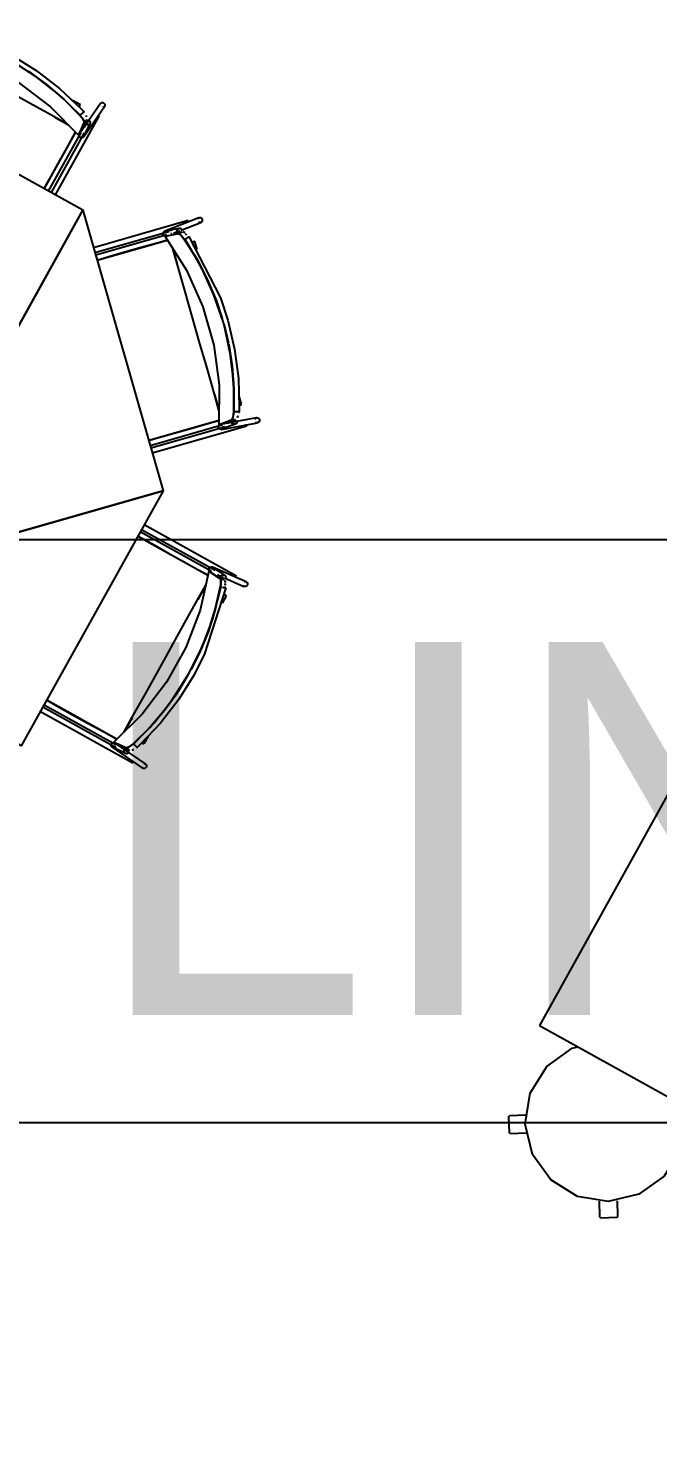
# Model space of a CAD drawing. Header units: metres. Extents: x 2.3 to 42.8, y 0.9 to 31.9.
# Drawn here: x 32.939 to 33.479, y 26.284 to 27.489 of the extents above; entities that cross this region are included whole.
import ezdxf

# ---------------------------------------------------------------- set-up
doc = ezdxf.new("R2010")
doc.units = ezdxf.units.M
for name, color, linetype in [('ARREDI', 9, 'Continuous'), ('PARETI_STRUTTURE', 7, 'Continuous'), ('PORTE_SCALE', 2, 'Continuous'), ('WAYFINDING_RIQUADRI', 7, 'Continuous'), ('WAYFINDING_TESTI', 7, 'Continuous')]:
    doc.layers.add(name, color=color, linetype=linetype)

msp = doc.modelspace()

# ---------------------------------------------------------------- linework, layer by layer
at = {"layer": 'ARREDI'}
for points in [[(32.8488, 27.4888), (32.8464, 27.4892), (32.8441, 27.4893), (32.8424, 27.4891), (32.8416, 27.4888), (32.8383, 27.4839), (32.835, 27.479), (32.8684, 27.4714), (32.9004, 27.4592), (32.9304, 27.4426), (32.9577, 27.4218), (32.9818, 27.3975), (32.9842, 27.4029), (32.9866, 27.4083)], [(32.9726, 27.4065), (32.9605, 27.4133), (32.9404, 27.4245), (32.9202, 27.4357), (32.9, 27.4469), (32.8798, 27.4581), (32.8597, 27.4693), (32.8472, 27.4762)], [(32.9827, 27.4145), (32.9691, 27.4283), (32.9543, 27.441), (32.9388, 27.4523)], [(32.9388, 27.4522), (32.9543, 27.4409), (32.9691, 27.4283), (32.9828, 27.4144)], [(32.9823, 27.4214), (32.9827, 27.4221), (32.983, 27.4226), (32.9833, 27.4231), (32.9834, 27.4233)], [(33.0001, 27.4233), (33.0002, 27.4241), (33.0005, 27.4245), (33.0005, 27.4245), (33.0006, 27.4247), (33.0012, 27.4252), (33.0019, 27.4254)], [(33.0019, 27.4254), (33.0027, 27.4254), (33.0033, 27.4251), (33.0039, 27.4246), (33.0043, 27.424), (33.0044, 27.4232), (33.0043, 27.4225), (33.004, 27.422), (33.004, 27.422), (33.0039, 27.4218), (33.0033, 27.4214), (33.0026, 27.4211)], [(32.9608, 27.4131), (32.9726, 27.4065)], [(32.9866, 27.4083), (32.9865, 27.4092), (32.9857, 27.4107), (32.9844, 27.4125), (32.9828, 27.4144)], [(32.9828, 27.4144), (32.9845, 27.4125), (32.9858, 27.4106), (32.9865, 27.4091), (32.9866, 27.4083)], [(32.9842, 27.4154), (32.9838, 27.415), (32.9834, 27.4147), (32.9832, 27.4145)], [(32.9863, 27.4172), (32.9864, 27.4174), (32.9865, 27.4174), (32.9864, 27.4174), (32.9862, 27.4172), (32.9858, 27.4169), (32.9853, 27.4164), (32.9848, 27.4159), (32.9842, 27.4154)], [(32.9896, 27.4108), (32.9872, 27.4053), (32.9866, 27.404)], [(32.9899, 27.4063), (32.9891, 27.4063), (32.9884, 27.4066), (32.9878, 27.4071), (32.9875, 27.4078), (32.9873, 27.4085), (32.9875, 27.4092), (32.9875, 27.4093), (32.9879, 27.4098), (32.9884, 27.4103), (32.9891, 27.4105)], [(32.988, 27.4142), (32.9887, 27.4131)], [(32.9887, 27.4131), (32.988, 27.4141)], [(32.9906, 27.4102), (32.9912, 27.4097), (32.9916, 27.4091), (32.9917, 27.4084), (32.9917, 27.4083), (32.9915, 27.4077), (32.9915, 27.4075), (32.9911, 27.407), (32.9906, 27.4066), (32.9899, 27.4063)], [(32.9988, 27.414), (32.9982, 27.4144)], [(32.9995, 27.4136), (32.9995, 27.4136), (32.9995, 27.4136), (32.9992, 27.4138), (32.9988, 27.4141)], [(32.9524, 27.3515), (32.9582, 27.3621), (32.9657, 27.3755), (32.9731, 27.3888), (32.9793, 27.4)], [(32.9841, 27.3994), (32.9818, 27.3975)], [(32.9818, 27.3975), (32.9841, 27.3994)], [(32.9848, 27.3952), (32.984, 27.3952), (32.9833, 27.3955), (32.9827, 27.396), (32.9824, 27.3966), (32.9823, 27.3974)], [(32.9855, 27.3991), (32.9861, 27.3986), (32.9865, 27.398), (32.9866, 27.3973), (32.9864, 27.3965), (32.9862, 27.3961), (32.9862, 27.3961), (32.9861, 27.3959), (32.9855, 27.3954), (32.9848, 27.3952)], [(33.0761, 27.3232), (33.0759, 27.3237), (33.0759, 27.3239), (33.0758, 27.324), (33.0758, 27.324)], [(33.0763, 27.3225), (33.0761, 27.3231)], [(33.0839, 27.3252), (33.0842, 27.3259), (33.0848, 27.3263), (33.085, 27.3264), (33.0851, 27.3265), (33.0855, 27.3266), (33.0863, 27.3266), (33.087, 27.3263), (33.0875, 27.3258), (33.0879, 27.3251), (33.088, 27.3244), (33.0878, 27.3236)], [(33.0878, 27.3236), (33.0875, 27.323), (33.0869, 27.3225), (33.0866, 27.3224), (33.0866, 27.3224), (33.0862, 27.3223), (33.0854, 27.3223), (33.0847, 27.3226)], [(33.0568, 27.3108), (33.0561, 27.3108), (33.0554, 27.3111), (33.0548, 27.3116), (33.0545, 27.3123), (33.0544, 27.313), (33.0545, 27.3138)], [(33.0545, 27.3138), (33.0549, 27.3144), (33.0555, 27.3149), (33.0557, 27.315), (33.0557, 27.315), (33.0562, 27.3151), (33.057, 27.3151), (33.0577, 27.3148), (33.0582, 27.3143)], [(33.0728, 27.3075), (33.0714, 27.3095), (33.0698, 27.3112), (33.0685, 27.3123), (33.0677, 27.3126), (33.0619, 27.3115), (33.0561, 27.3103), (33.0744, 27.2814), (33.0884, 27.2501), (33.0978, 27.2171), (33.1025, 27.1832), (33.1022, 27.149), (33.1078, 27.1511), (33.1133, 27.1532)], [(33.0561, 27.3103), (33.0579, 27.3117)], [(33.0609, 27.313), (33.0618, 27.3132)], [(33.0634, 27.3135), (33.065, 27.3138), (33.0692, 27.3146)], [(33.0704, 27.3146), (33.0701, 27.3139), (33.0695, 27.3135), (33.0689, 27.3133), (33.0688, 27.3132), (33.0681, 27.3133), (33.0674, 27.3136), (33.0668, 27.3141), (33.0665, 27.3147), (33.0664, 27.3155), (33.0665, 27.3162)], [(33.0665, 27.3162), (33.0669, 27.3168), (33.0675, 27.3173), (33.0681, 27.3175), (33.0682, 27.3175), (33.0689, 27.3175), (33.0689, 27.3175), (33.0696, 27.3172), (33.0702, 27.3167), (33.0705, 27.316), (33.0706, 27.3153)], [(33.0677, 27.3126), (33.0685, 27.3123), (33.0698, 27.3112), (33.0713, 27.3096), (33.0728, 27.3075)], [(33.0716, 27.3146), (33.0729, 27.3135)], [(33.0729, 27.3136), (33.0716, 27.3146)], [(33.0735, 27.3128), (33.0744, 27.3118)], [(33.0744, 27.3119), (33.0735, 27.3128)], [(33.058, 27.3073), (33.048, 27.3045), (33.0355, 27.3009), (33.0231, 27.2974), (33.0107, 27.2938), (32.9982, 27.2902)], [(33.0627, 27.2998), (33.0665, 27.2864)], [(33.1023, 27.1614), (33.0984, 27.1752), (33.0921, 27.1973), (33.0857, 27.2195), (33.0793, 27.2417), (33.073, 27.2639), (33.0667, 27.286), (33.0627, 27.2998)], [(33.0728, 27.3075), (33.0832, 27.2911), (33.0922, 27.2738), (33.0998, 27.2558), (33.1051, 27.24)], [(33.105, 27.24), (33.0998, 27.2558), (33.0923, 27.2737), (33.0833, 27.291), (33.0729, 27.3074)], [(33.073, 27.3079), (33.0732, 27.308), (33.0736, 27.3083), (33.0741, 27.3087)], [(33.0741, 27.3087), (33.0747, 27.3091), (33.0753, 27.3095), (33.0759, 27.3099), (33.0763, 27.3102), (33.0765, 27.3104)], [(33.0759, 27.3098), (33.0757, 27.3101)], [(33.0765, 27.3104), (33.0765, 27.3104)], [(33.0816, 27.3061), (33.0814, 27.306), (33.0809, 27.3059), (33.0803, 27.3057), (33.0795, 27.3055)], [(33.1066, 27.2346), (33.1104, 27.2187)], [(33.1104, 27.2187), (33.1066, 27.2345)], [(33.115, 27.1603), (33.1151, 27.1798), (33.1136, 27.1992), (33.1106, 27.2181)], [(33.1106, 27.2181), (33.1136, 27.1991), (33.1151, 27.1796), (33.115, 27.1602)], [(33.0985, 27.1748), (33.1023, 27.1614)], [(33.1196, 27.1655), (33.1203, 27.1657), (33.1209, 27.1659), (33.1214, 27.166), (33.1216, 27.166)], [(33.1217, 27.1661), (33.1216, 27.1661)], [(33.1133, 27.1532), (33.1138, 27.1539), (33.1144, 27.1555), (33.1148, 27.1577), (33.115, 27.1602)], [(33.115, 27.1602), (33.1147, 27.1576), (33.1143, 27.1554), (33.1138, 27.1538), (33.1133, 27.1531)], [(33.1167, 27.1599), (33.116, 27.1599), (33.1156, 27.1599), (33.1153, 27.16)], [(33.1194, 27.1597), (33.1196, 27.1597), (33.1196, 27.1597), (33.1196, 27.1597), (33.1193, 27.1597), (33.1188, 27.1598), (33.1181, 27.1598), (33.1174, 27.1598), (33.1167, 27.1599)], [(33.1184, 27.1564), (33.1182, 27.1551)], [(33.1182, 27.1551), (33.1184, 27.1563)], [(33.133, 27.1537), (33.1335, 27.1543), (33.1341, 27.1547), (33.1346, 27.1548), (33.1346, 27.1548), (33.1348, 27.1549), (33.1356, 27.1548), (33.1362, 27.1544)], [(33.1362, 27.1545), (33.1367, 27.1539), (33.137, 27.1532), (33.1371, 27.1525), (33.1369, 27.1517), (33.1364, 27.1511), (33.1358, 27.1507), (33.1353, 27.1506), (33.1351, 27.1505), (33.1344, 27.1506), (33.1337, 27.151)], [(33.0421, 27.1353), (33.0459, 27.1364), (33.0606, 27.1406), (33.0753, 27.1448), (33.09, 27.149), (33.1023, 27.1525)], [(33.1027, 27.1452), (33.1022, 27.1458), (33.1019, 27.1464), (33.1019, 27.1472), (33.1021, 27.1479), (33.1025, 27.1485)], [(33.1052, 27.1487), (33.1022, 27.149)], [(33.1022, 27.149), (33.1052, 27.1487)], [(33.1061, 27.1475), (33.1061, 27.1467), (33.1059, 27.146), (33.1055, 27.1454), (33.1049, 27.145), (33.1044, 27.1448), (33.1044, 27.1448), (33.1041, 27.1448), (33.1034, 27.1449), (33.1027, 27.1452)], [(33.1171, 27.1528), (33.1116, 27.1507), (33.1103, 27.1502)], [(33.1142, 27.1495), (33.1137, 27.15), (33.1134, 27.1507), (33.1133, 27.1515), (33.1135, 27.1522), (33.1139, 27.1528), (33.114, 27.1528), (33.1146, 27.1532), (33.1147, 27.1532), (33.1153, 27.1534), (33.116, 27.1533)], [(33.1172, 27.1524), (33.1175, 27.1517), (33.1176, 27.151), (33.1174, 27.1502), (33.1169, 27.1496), (33.1169, 27.1496), (33.1163, 27.1492), (33.1162, 27.1492), (33.1156, 27.1491), (33.1149, 27.1492), (33.1142, 27.1495)], [(33.126, 27.1486), (33.1258, 27.1493)], [(33.1262, 27.1479), (33.1261, 27.1481), (33.126, 27.1486)], [(33.1262, 27.1478), (33.1262, 27.1478)], [(33.0928, 27.0197), (33.0837, 27.0247), (33.0724, 27.031), (33.0611, 27.0373), (33.0498, 27.0436), (33.0385, 27.0499), (33.0326, 27.0531)], [(33.1034, 27.0093), (33.1038, 27.0117), (33.1039, 27.014), (33.1038, 27.0157), (33.1034, 27.0165), (33.0985, 27.0198), (33.0936, 27.0231), (33.0861, 26.9897), (33.0738, 26.9577), (33.0572, 26.9278), (33.0365, 26.9005), (33.0121, 26.8764), (33.0175, 26.874), (33.0229, 26.8716)], [(33.0945, 27.023), (33.0939, 27.0235), (33.0937, 27.0242), (33.0936, 27.0249), (33.0939, 27.0257), (33.0943, 27.0263), (33.0949, 27.0267)], [(33.0936, 27.0231), (33.0959, 27.0228)], [(33.0949, 27.0267), (33.0956, 27.0269), (33.0964, 27.0268), (33.0966, 27.0267), (33.0966, 27.0267), (33.097, 27.0264), (33.0976, 27.0259), (33.0979, 27.0252), (33.0979, 27.0244)], [(33.021, 26.8851), (33.0279, 26.8977), (33.0391, 26.9178), (33.0503, 26.938), (33.0615, 26.9582), (33.0727, 26.9784), (33.0839, 26.9985), (33.0909, 27.011)], [(33.1034, 27.0093), (33.0991, 26.9903), (33.0933, 26.9717), (33.086, 26.9537), (33.0784, 26.9388)], [(33.0785, 26.9388), (33.0859, 26.9536), (33.0933, 26.9717), (33.0991, 26.9902), (33.1034, 27.0092)], [(33.0909, 27.011), (33.0841, 26.9988)], [(33.101, 27.0202), (33.1023, 27.0193), (33.1059, 27.0169)], [(33.1034, 27.0166), (33.1038, 27.0158), (33.1039, 27.0141), (33.1038, 27.0119), (33.1035, 27.0093)], [(33.1067, 27.016), (33.106, 27.0158), (33.1053, 27.0159), (33.1048, 27.0161), (33.1046, 27.0162), (33.1041, 27.0168), (33.1039, 27.0174), (33.1038, 27.0182), (33.1041, 27.0189), (33.1045, 27.0195), (33.1051, 27.0199)], [(33.1039, 27.0095), (33.1041, 27.0094), (33.1045, 27.0093), (33.1052, 27.0092)], [(33.1051, 27.0199), (33.1059, 27.0201), (33.1066, 27.02), (33.1071, 27.0198), (33.1073, 27.0197), (33.1077, 27.0192), (33.1078, 27.0191), (33.108, 27.0185), (33.1081, 27.0177), (33.1078, 27.017), (33.1074, 27.0164)], [(33.1059, 27.0091), (33.1066, 27.009), (33.1073, 27.0089)], [(33.1074, 27.0099), (33.1073, 27.0089)], [(33.1073, 27.0089), (33.1074, 27.0099)], [(33.1076, 27.0152), (33.1077, 27.0135)], [(33.1077, 27.0136), (33.1076, 27.0152)], [(33.1076, 27.0113), (33.1077, 27.0126)], [(33.1077, 27.0124), (33.1076, 27.0112)], [(33.1165, 27.0175), (33.1168, 27.0181)], [(33.1168, 27.0181), (33.117, 27.0185), (33.1172, 27.0188)], [(33.1172, 27.0188), (33.1172, 27.0188)], [(33.1254, 27.0101), (33.1247, 27.0099), (33.124, 27.01), (33.1238, 27.0101), (33.1237, 27.0101), (33.1233, 27.0103), (33.1228, 27.0109)], [(33.1238, 27.0141), (33.1245, 27.0142), (33.1252, 27.0142), (33.1255, 27.0141), (33.1255, 27.0141), (33.1259, 27.0138), (33.1264, 27.0133), (33.1267, 27.0126), (33.1267, 27.0118), (33.1265, 27.0111), (33.1261, 27.0105), (33.1254, 27.0101)], [(33.1086, 27.0021), (33.1084, 27.0022), (33.108, 27.0025), (33.1074, 27.0028), (33.1067, 27.0031)], [(33.1078, 27.0088), (33.1081, 27.0087), (33.1081, 27.0087), (33.1081, 27.0087)], [(33.0672, 26.9199), (33.0757, 26.9339)], [(33.0757, 26.9339), (33.0672, 26.9199)], [(33.0669, 26.9194), (33.0556, 26.9038), (33.0429, 26.889), (33.0291, 26.8753)], [(33.0292, 26.8754), (33.043, 26.8891), (33.0556, 26.9039), (33.0669, 26.9194)], [(32.9545, 26.9123), (32.9634, 26.9074), (32.9767, 26.8999), (32.9901, 26.8925), (33.0035, 26.8851), (33.0146, 26.8789)], [(33.0277, 26.8973), (33.0209, 26.8851)], [(33.0141, 26.8741), (33.0121, 26.8764)], [(33.0121, 26.8764), (33.0141, 26.8741)], [(33.0098, 26.8734), (33.0098, 26.8742), (33.0101, 26.8749), (33.0106, 26.8754), (33.0113, 26.8758), (33.012, 26.8759)], [(33.0138, 26.8726), (33.0133, 26.8721), (33.0126, 26.8717), (33.0119, 26.8716), (33.0112, 26.8717), (33.0107, 26.872), (33.0107, 26.872), (33.0105, 26.8721), (33.0101, 26.8727), (33.0098, 26.8734)], [(33.0254, 26.8686), (33.02, 26.871), (33.0187, 26.8716)], [(33.021, 26.8683), (33.021, 26.8691), (33.0213, 26.8698), (33.0217, 26.8703), (33.0224, 26.8707), (33.0231, 26.8708), (33.0238, 26.8707), (33.024, 26.8706), (33.0244, 26.8703), (33.0249, 26.8697), (33.0251, 26.869)], [(33.0249, 26.8676), (33.0244, 26.867), (33.0237, 26.8666), (33.023, 26.8665), (33.0229, 26.8665), (33.0223, 26.8666), (33.0221, 26.8667), (33.0217, 26.867), (33.0212, 26.8676), (33.021, 26.8683)], [(33.0229, 26.8716), (33.0238, 26.8717), (33.0253, 26.8725), (33.0272, 26.8738), (33.0291, 26.8753)], [(33.0291, 26.8753), (33.0271, 26.8737), (33.0252, 26.8724), (33.0238, 26.8717), (33.0229, 26.8715)], [(33.0277, 26.8694), (33.0288, 26.8702)], [(33.0288, 26.8702), (33.0278, 26.8695)], [(33.03, 26.8739), (33.0296, 26.8744), (33.0293, 26.8748), (33.0292, 26.8749)], [(33.0319, 26.8719), (33.032, 26.8717), (33.032, 26.8717), (33.032, 26.8718), (33.0318, 26.872), (33.0315, 26.8723), (33.031, 26.8728), (33.0305, 26.8734), (33.0301, 26.8739)], [(33.0361, 26.8758), (33.0367, 26.8755), (33.0373, 26.8751), (33.0377, 26.8749), (33.0379, 26.8748)], [(33.0283, 26.8586), (33.0283, 26.8586), (33.0283, 26.8587), (33.0284, 26.8589), (33.0287, 26.8594)], [(33.0287, 26.8594), (33.029, 26.86)], [(33.04, 26.8563), (33.04, 26.8555), (33.0397, 26.8548), (33.0392, 26.8543), (33.0386, 26.8539), (33.0379, 26.8538), (33.0371, 26.8539), (33.0367, 26.8541), (33.0367, 26.8541), (33.0365, 26.8543), (33.036, 26.8549), (33.0358, 26.8556)], [(33.038, 26.8581), (33.0387, 26.8579), (33.0391, 26.8577), (33.0391, 26.8577), (33.0393, 26.8576), (33.0398, 26.857), (33.04, 26.8563)], [(33.4363, 26.4821), (33.4098, 26.4864), (33.3869, 26.5006), (33.3712, 26.5224), (33.365, 26.5486), (33.3694, 26.5751), (33.3835, 26.598), (33.4053, 26.6137), (33.4104, 26.6149)], [(33.5, 26.5652), (33.5028, 26.5534), (33.4985, 26.5269), (33.4843, 26.504), (33.4625, 26.4883), (33.4363, 26.4821)], [(33.3511, 26.5552), (33.3518, 26.556)], [(33.3516, 26.541), (33.3511, 26.5552)], [(33.3518, 26.556), (33.3652, 26.5565)], [(33.3524, 26.5402), (33.3516, 26.541)], [(33.3658, 26.5407), (33.3524, 26.5402)], [(33.4284, 26.4823), (33.4289, 26.4689)], [(33.4446, 26.4694), (33.4442, 26.4828)], [(33.4289, 26.4689), (33.4297, 26.4681)], [(33.4297, 26.4681), (33.4439, 26.4686)], [(33.4439, 26.4686), (33.4446, 26.4694)]]:
    msp.add_lwpolyline(points, dxfattribs=at)
for points in [[(32.7664, 27.4548), (32.9855, 27.3332), (32.8638, 27.1141)], [(32.9855, 27.3331), (33.0544, 27.0922), (32.8135, 27.0233)], [(33.0544, 27.0922), (32.9327, 26.8732), (32.7137, 26.9948)], [(33.3773, 26.6333), (34.0073, 26.2835), (34.1529, 26.5458), (33.523, 26.8956)]]:
    msp.add_lwpolyline(points, close=True, dxfattribs=at)
at = {"layer": 'PARETI_STRUTTURE'}
for points in [[(32.9832, 27.4145), (32.9652, 27.432), (32.9455, 27.4475), (32.9244, 27.4611), (32.9219, 27.4625)], [(32.924, 27.4663), (32.9454, 27.4529), (32.9655, 27.4375), (32.9839, 27.4201), (32.9865, 27.4174)], [(32.9834, 27.4233), (32.9767, 27.427)], [(33.0005, 27.4245), (32.9826, 27.3985)], [(32.9862, 27.3961), (33.004, 27.422)], [(32.9621, 27.3461), (32.9995, 27.4136)], [(32.9825, 27.3987), (32.9826, 27.3989), (32.9826, 27.399), (32.9827, 27.3991), (32.9827, 27.3992), (32.9828, 27.3993), (32.9829, 27.3994), (32.9829, 27.3996), (32.983, 27.3997), (32.983, 27.3998), (32.9831, 27.3999), (32.9831, 27.4), (32.9832, 27.4002), (32.9833, 27.4003), (32.9833, 27.4004), (32.9834, 27.4005), (32.9834, 27.4006), (32.9835, 27.4008), (32.9835, 27.4009), (32.9836, 27.401), (32.9837, 27.4011), (32.9837, 27.4012), (32.9838, 27.4014), (32.9838, 27.4015), (32.9839, 27.4016), (32.9839, 27.4017), (32.984, 27.4018), (32.984, 27.4019), (32.9841, 27.4021), (32.9842, 27.4022), (32.9842, 27.4023), (32.9843, 27.4024), (32.9843, 27.4025), (32.9844, 27.4027), (32.9844, 27.4028), (32.9845, 27.4029), (32.9846, 27.403), (32.9846, 27.4031), (32.9847, 27.4032), (32.9847, 27.4034), (32.9848, 27.4035), (32.9848, 27.4036), (32.9849, 27.4037), (32.9849, 27.4038), (32.985, 27.404), (32.9851, 27.4041), (32.9851, 27.4042), (32.9852, 27.4043), (32.9852, 27.4044), (32.9853, 27.4045), (32.9853, 27.4047), (32.9854, 27.4048), (32.9854, 27.4049), (32.9855, 27.405), (32.9856, 27.4051), (32.9856, 27.4053), (32.9857, 27.4054), (32.9857, 27.4055), (32.9858, 27.4056), (32.9858, 27.4057), (32.9859, 27.4059), (32.986, 27.406), (32.986, 27.4061), (32.9861, 27.4062), (32.9861, 27.4063), (32.9862, 27.4064), (32.9862, 27.4066), (32.9863, 27.4067), (32.9863, 27.4068), (32.9864, 27.4069), (32.9865, 27.407), (32.9865, 27.4072), (32.9866, 27.4073), (32.9866, 27.4074), (32.9867, 27.4075), (32.9867, 27.4076), (32.9868, 27.4078), (32.9868, 27.4079), (32.9869, 27.408), (32.987, 27.4081), (32.987, 27.4082), (32.9871, 27.4083), (32.9871, 27.4085), (32.9872, 27.4086), (32.9872, 27.4087), (32.9873, 27.4088), (32.9874, 27.4089), (32.9874, 27.4091), (32.9875, 27.4092), (32.9875, 27.4093), (32.9875, 27.4093)], [(32.9915, 27.4075), (32.9864, 27.3969)], [(32.9793, 27.4), (32.9523, 27.3516)], [(32.9561, 27.3494), (32.9837, 27.3991)], [(32.9852, 27.3967), (32.9583, 27.3482)], [(32.9867, 27.3995), (32.9853, 27.3969)], [(32.9872, 27.4054), (32.9878, 27.4065)], [(33.0758, 27.324), (32.9947, 27.3008)], [(33.0851, 27.3264), (33.0557, 27.315)], [(32.9959, 27.2966), (33.0592, 27.3147)], [(33.0575, 27.3117), (32.9966, 27.2943)], [(33.0573, 27.3109), (33.0583, 27.3113)], [(33.0689, 27.3133), (33.0575, 27.3108)], [(33.0642, 27.3136), (33.0689, 27.3155)], [(33.0668, 27.3143), (33.065, 27.3138)], [(33.0697, 27.3158), (33.0866, 27.3224)], [(32.9978, 27.2901), (33.058, 27.3073)], [(33.1058, 27.2373), (33.0977, 27.261), (33.0873, 27.2838), (33.0746, 27.3054), (33.073, 27.3079)], [(33.0765, 27.3104), (33.1037, 27.2577), (33.11, 27.2385)], [(33.0836, 27.2992), (33.0816, 27.3061)], [(33.11, 27.2385), (33.1157, 27.2138), (33.119, 27.1888), (33.1197, 27.1635), (33.1196, 27.1597)], [(33.1153, 27.16), (33.1149, 27.1851), (33.112, 27.21), (33.1066, 27.2345), (33.1058, 27.2373)], [(33.1217, 27.1661), (33.1196, 27.1734)], [(33.1346, 27.1548), (33.1036, 27.1491)], [(33.1023, 27.1525), (33.0421, 27.1353)], [(33.0432, 27.1311), (33.1047, 27.1487)], [(33.1041, 27.146), (33.0439, 27.1288)], [(33.0451, 27.1246), (33.1262, 27.1478)], [(33.1037, 27.1493), (33.1038, 27.1493), (33.1039, 27.1494), (33.104, 27.1494), (33.1042, 27.1495), (33.1043, 27.1495), (33.1044, 27.1496), (33.1045, 27.1496), (33.1047, 27.1497), (33.1048, 27.1497), (33.1049, 27.1497), (33.105, 27.1498), (33.1052, 27.1498), (33.1053, 27.1499), (33.1054, 27.1499), (33.1055, 27.15), (33.1056, 27.15), (33.1058, 27.1501), (33.1059, 27.1501), (33.106, 27.1501), (33.1061, 27.1502), (33.1063, 27.1502), (33.1064, 27.1503), (33.1065, 27.1503), (33.1066, 27.1504), (33.1068, 27.1504), (33.1069, 27.1505), (33.107, 27.1505), (33.1071, 27.1505), (33.1073, 27.1506), (33.1074, 27.1506), (33.1075, 27.1507), (33.1076, 27.1507), (33.1077, 27.1508), (33.1079, 27.1508), (33.108, 27.1508), (33.1081, 27.1509), (33.1082, 27.1509), (33.1084, 27.151), (33.1085, 27.151), (33.1086, 27.1511), (33.1087, 27.1511), (33.1089, 27.1512), (33.109, 27.1512), (33.1091, 27.1512), (33.1092, 27.1513), (33.1093, 27.1513), (33.1095, 27.1514), (33.1096, 27.1514), (33.1097, 27.1515), (33.1098, 27.1515), (33.11, 27.1516), (33.1101, 27.1516), (33.1102, 27.1516), (33.1103, 27.1517), (33.1105, 27.1517), (33.1106, 27.1518), (33.1107, 27.1518), (33.1108, 27.1519), (33.111, 27.1519), (33.1111, 27.152), (33.1112, 27.152), (33.1113, 27.152), (33.1114, 27.1521), (33.1116, 27.1521), (33.1117, 27.1522), (33.1118, 27.1522), (33.1119, 27.1523), (33.1121, 27.1523), (33.1122, 27.1523), (33.1123, 27.1524), (33.1124, 27.1524), (33.1126, 27.1525), (33.1127, 27.1525), (33.1128, 27.1526), (33.1129, 27.1526), (33.1131, 27.1527), (33.1132, 27.1527), (33.1133, 27.1527), (33.1134, 27.1528), (33.1135, 27.1528), (33.1137, 27.1529), (33.1138, 27.1529), (33.1139, 27.153), (33.114, 27.153), (33.1142, 27.1531), (33.1143, 27.1531), (33.1144, 27.1531), (33.1145, 27.1532), (33.1147, 27.1532), (33.1147, 27.1532)], [(33.1044, 27.1448), (33.1354, 27.1506)], [(33.1072, 27.1469), (33.1044, 27.1461)], [(33.1162, 27.1492), (33.1051, 27.1452)], [(33.1124, 27.1509), (33.1134, 27.1512)], [(33.0359, 27.059), (33.0989, 27.0241)], [(33.1172, 27.0188), (33.038, 27.0628)], [(33.0326, 27.0531), (33.0928, 27.0197)], [(33.0955, 27.0231), (33.0347, 27.0569)], [(33.0949, 27.0227), (33.0959, 27.0223)], [(33.1048, 27.0161), (33.0949, 27.0225)], [(33.1255, 27.0141), (33.0966, 27.0267)], [(33.0771, 26.9363), (33.0882, 26.9588), (33.0969, 26.9823), (33.1033, 27.0065), (33.1038, 27.0095)], [(33.1017, 27.0197), (33.1061, 27.0178)], [(33.104, 27.0184), (33.1023, 27.0193)], [(33.107, 27.0174), (33.1237, 27.0101)], [(33.1081, 27.0087), (33.09, 26.9523), (33.0809, 26.9342)], [(33.1052, 26.9958), (33.1086, 27.0021)], [(33.0291, 26.8749), (33.0466, 26.893), (33.0622, 26.9127), (33.0757, 26.9338), (33.0771, 26.9363)], [(33.0809, 26.9342), (33.0675, 26.9127), (33.0521, 26.8927), (33.0348, 26.8743), (33.032, 26.8717)], [(32.9491, 26.9026), (33.0283, 26.8586)], [(33.0114, 26.873), (32.9512, 26.9064)], [(32.9524, 26.9085), (33.0137, 26.8745)], [(33.0147, 26.8789), (32.9545, 26.9123)], [(33.038, 26.8748), (33.0417, 26.8814)], [(33.0107, 26.872), (33.0367, 26.8541)], [(33.0221, 26.8667), (33.0115, 26.8717)], [(33.0141, 26.8714), (33.0116, 26.8729)], [(33.0391, 26.8577), (33.0132, 26.8755)], [(33.0134, 26.8756), (33.0135, 26.8756), (33.0136, 26.8755), (33.0137, 26.8755), (33.0138, 26.8754), (33.014, 26.8754), (33.0141, 26.8753), (33.0142, 26.8753), (33.0143, 26.8752), (33.0144, 26.8751), (33.0146, 26.8751), (33.0147, 26.875), (33.0148, 26.875), (33.0149, 26.8749), (33.015, 26.8749), (33.0152, 26.8748), (33.0153, 26.8747), (33.0154, 26.8747), (33.0155, 26.8746), (33.0156, 26.8746), (33.0158, 26.8745), (33.0159, 26.8745), (33.016, 26.8744), (33.0161, 26.8744), (33.0162, 26.8743), (33.0163, 26.8742), (33.0165, 26.8742), (33.0166, 26.8741), (33.0167, 26.8741), (33.0168, 26.874), (33.0169, 26.874), (33.0171, 26.8739), (33.0172, 26.8739), (33.0173, 26.8738), (33.0174, 26.8737), (33.0175, 26.8737), (33.0176, 26.8736), (33.0178, 26.8736), (33.0179, 26.8735), (33.018, 26.8734), (33.0181, 26.8734), (33.0182, 26.8733), (33.0184, 26.8733), (33.0185, 26.8732), (33.0186, 26.8732), (33.0187, 26.8731), (33.0188, 26.8731), (33.0189, 26.873), (33.0191, 26.8729), (33.0192, 26.8729), (33.0193, 26.8728), (33.0194, 26.8728), (33.0195, 26.8727), (33.0197, 26.8727), (33.0198, 26.8726), (33.0199, 26.8726), (33.02, 26.8725), (33.0201, 26.8724), (33.0203, 26.8724), (33.0204, 26.8723), (33.0205, 26.8723), (33.0206, 26.8722), (33.0207, 26.8722), (33.0208, 26.8721), (33.021, 26.872), (33.0211, 26.872), (33.0212, 26.8719), (33.0213, 26.8719), (33.0214, 26.8718), (33.0216, 26.8718), (33.0217, 26.8717), (33.0218, 26.8717), (33.0219, 26.8716), (33.022, 26.8715), (33.0222, 26.8715), (33.0223, 26.8714), (33.0224, 26.8714), (33.0225, 26.8713), (33.0226, 26.8713), (33.0227, 26.8712), (33.0229, 26.8712), (33.023, 26.8711), (33.0231, 26.871), (33.0232, 26.871), (33.0233, 26.8709), (33.0235, 26.8709), (33.0236, 26.8708), (33.0237, 26.8708), (33.0238, 26.8707), (33.0239, 26.8706), (33.024, 26.8706)], [(33.02, 26.871), (33.0216, 26.8701)]]:
    msp.add_lwpolyline(points, dxfattribs=at)
at = {"layer": 'PORTE_SCALE'}
for centre, radius, start, end in [((32.024, 32.0927), 4.888, 282.1958, 282.3337), ((27.405, 18.1662), 10.5309, 57.21652, 57.28049)]:
    msp.add_arc(centre, radius, start, end, dxfattribs=at)
at = {"layer": 'WAYFINDING_RIQUADRI'}
msp.add_lwpolyline([(32.1, 26.55), (34.1, 26.55), (34.1, 27.05), (32.1, 27.05)], close=True, dxfattribs=at)

# ---------------------------------------------------------------- texts
at = {"layer": 'WAYFINDING_TESTI', "insert": (33.1, 26.8), "char_height": 0.32, "attachment_point": 5}
msp.add_mtext('LAB. LINUX', dxfattribs=at)

doc.saveas('drawing.dxf')
